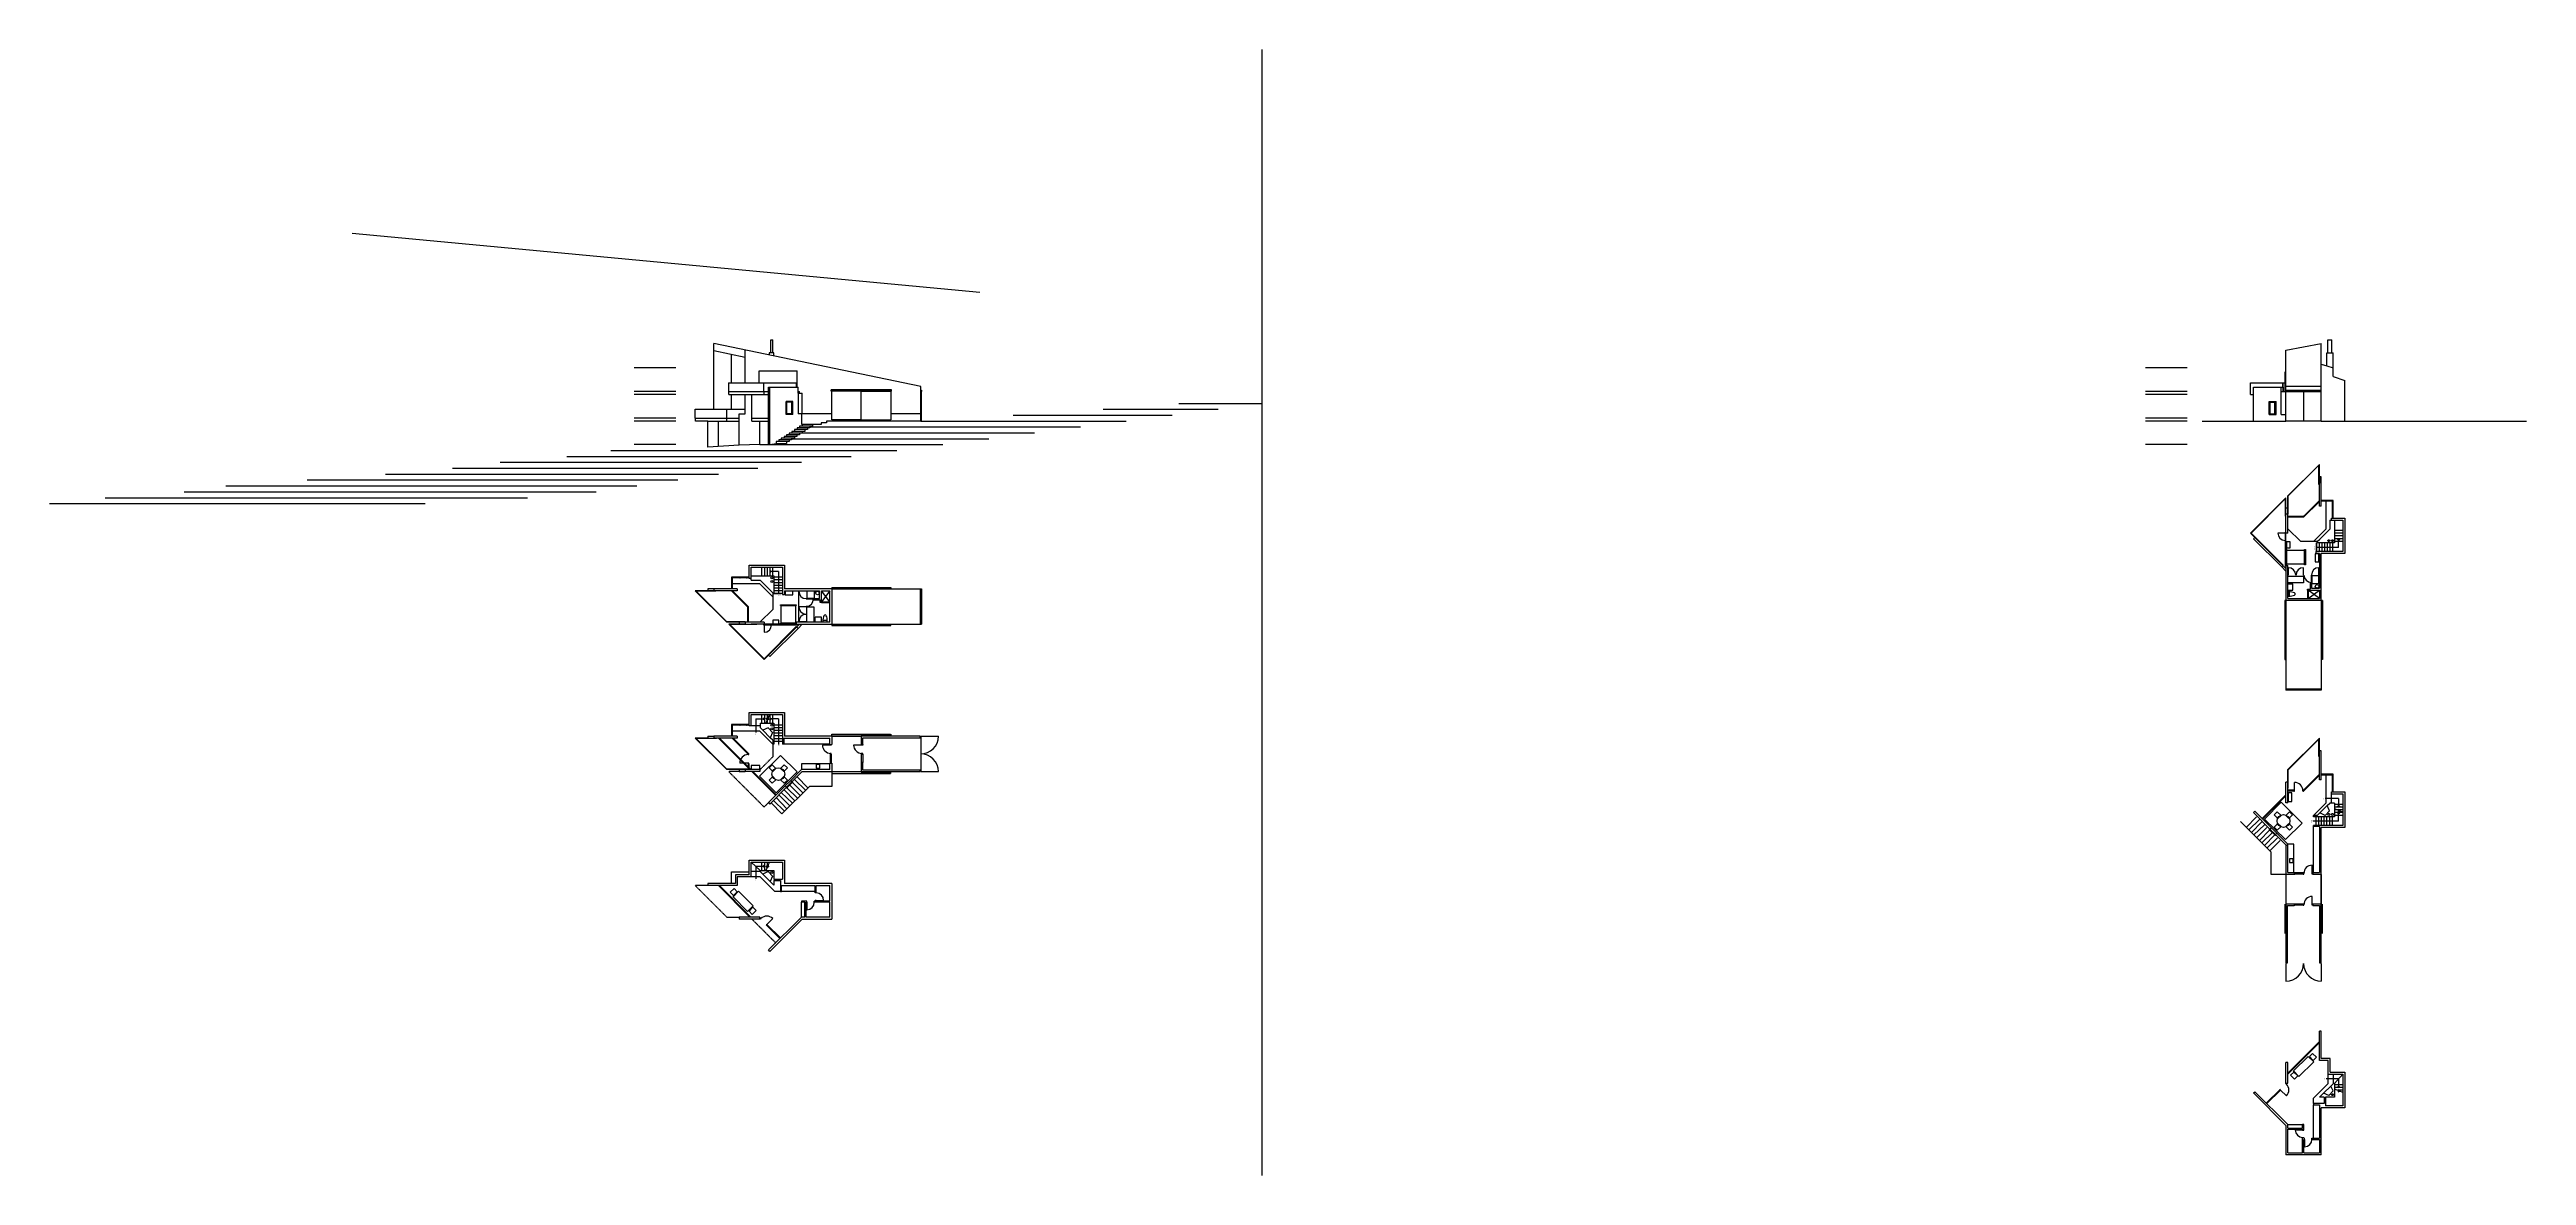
# Model space of a CAD drawing. Header units: inches. Extents: x -13164 to 6484, y 141 to 5293.
# Drawn here: x -3589 to 6484, y 710 to 5293 of the extents above; entities that cross this region are included whole.
import ezdxf

# ---------------------------------------------------------------- set-up
doc = ezdxf.new("R2010")
doc.units = ezdxf.units.IN
doc.header["$LTSCALE"] = 0.2
doc.header["$MEASUREMENT"] = 0
doc.linetypes.add('ACAD_ISO02W100', pattern=[15, 12, -3])
doc.layers.get('0').update_dxf_attribs({"color": 253})
for name, color, linetype in [('A-doors', 254, 'Continuous'), ('A-Elev-South', 7, 'Continuous'), ('A-fixtures', 140, 'Continuous'), ('A-furniture', 33, 'Continuous'), ('A-glazing', 252, 'Continuous'), ('A-millwork', 252, 'Continuous'), ('A-roof', 253, 'Continuous'), ('A-soffit', 251, 'ACAD_ISO02W100'), ('A-stairs', 252, 'Continuous'), ('A-text', 254, 'Continuous'), ('A-walls', 7, 'Continuous')]:
    doc.layers.add(name, color=color, linetype=linetype)

msp = doc.modelspace()

# ---------------------------------------------------------------- linework, layer by layer
for p, q in [((-408, 2498), (-288, 2498)), ((-288, 2498), (-408, 2498)), ((-408, 2354), (-288, 2354)), ((5506, 1935), (5506, 1815)), ((5650, 1815), (5650, 1935)), ((5650, 1935), (5650, 1815))]:
    msp.add_line(p, q)
at = {"layer": 'A-doors'}
for p, q in [((5503, 3325), (5473, 3325)), ((5610, 3123), (5605, 3123)), ((-481, 3058), (-481, 3053)), ((-683, 2951), (-683, 2921)), ((-748, 2425), (-748, 2423)), ((-748, 2423), (-745, 2423)), ((-745, 2423), (-745, 2426)), ((-412, 2462), (-446, 2462)), ((-414, 2465), (-410, 2465)), ((-414, 2462), (-414, 2465)), ((-410, 2462), (-414, 2462)), ((-410, 2428), (-414, 2428)), ((-414, 2428), (-414, 2425)), ((-414, 2425), (-410, 2425)), ((-410, 2465), (-410, 2462)), ((-410, 2425), (-410, 2428)), ((-285, 2462), (-319, 2462)), ((-288, 2502), (-168, 2502)), ((-288, 2465), (-282, 2465)), ((-288, 2462), (-288, 2465)), ((-282, 2462), (-288, 2462)), ((-282, 2428), (-288, 2428)), ((-288, 2428), (-288, 2425)), ((-288, 2425), (-288, 2391)), ((-288, 2425), (-282, 2425)), ((-282, 2465), (-282, 2462)), ((-282, 2425), (-282, 2428)), ((-282, 2425), (-282, 2391)), ((-46, 2498), (26, 2498)), ((-748, 2389), (-782, 2389)), ((-745, 2389), (-748, 2389)), ((-748, 2389), (-748, 2386)), ((-748, 2386), (-745, 2386)), ((-745, 2386), (-745, 2389)), ((-410, 2391), (-414, 2391)), ((-414, 2391), (-414, 2388)), ((-414, 2388), (-410, 2388)), ((-410, 2388), (-410, 2391)), ((-282, 2391), (-288, 2391)), ((-288, 2391), (-288, 2388)), ((-288, 2388), (-282, 2388)), ((-288, 2350), (-168, 2350)), ((-282, 2388), (-282, 2391)), ((-46, 2354), (26, 2354)), ((5541, 2278), (5538, 2278)), ((5538, 2278), (5538, 2275)), ((5538, 2275), (5541, 2275)), ((5541, 2278), (5541, 2310)), ((5541, 2275), (5541, 2278)), ((5577, 2278), (5575, 2278)), ((5575, 2278), (5575, 2275)), ((5575, 2275), (5578, 2275)), ((5542, 1942), (5539, 1942)), ((5539, 1942), (5539, 1937)), ((5539, 1937), (5542, 1937)), ((5542, 1937), (5542, 1942)), ((5579, 1942), (5576, 1942)), ((5576, 1942), (5576, 1937)), ((5576, 1937), (5579, 1937)), ((5579, 1937), (5579, 1942)), ((5613, 1939), (5613, 1973)), ((5613, 1942), (5616, 1942)), ((5613, 1937), (5613, 1942)), ((5616, 1937), (5613, 1937)), ((5616, 1942), (5616, 1937)), ((-509, 1822), (-509, 1792)), ((-471, 1830), (-441, 1830)), ((5502, 1815), (5502, 1695)), ((5542, 1815), (5539, 1815)), ((5539, 1815), (5539, 1810)), ((5542, 1810), (5542, 1815)), ((5576, 1815), (5542, 1815)), ((5579, 1815), (5576, 1815)), ((5576, 1815), (5576, 1810)), ((5579, 1810), (5579, 1815)), ((5613, 1812), (5613, 1846)), ((5613, 1815), (5616, 1815)), ((5613, 1810), (5613, 1815)), ((5616, 1815), (5616, 1810)), ((5654, 1815), (5654, 1695)), ((-672, 1732), (-648, 1756)), ((5539, 1810), (5542, 1810)), ((5576, 1810), (5542, 1810)), ((5576, 1810), (5579, 1810)), ((5616, 1810), (5613, 1810)), ((5506, 1573), (5506, 1501)), ((5650, 1573), (5650, 1501)), ((5484, 1058), (5508, 1034)), ((5574, 895), (5544, 895)), ((5582, 857), (5582, 827))]:
    msp.add_line(p, q, dxfattribs=at)
for centre, radius, start, end in [((5503, 3325), 30, 180, 270), ((-683, 2951), 30, 270, 0), ((-748, 2389), 34, 90, 180), ((-412, 2462), 34, 180, 270), ((-285, 2462), 34, 180, 270), ((-46, 2498), 72, 270, 0), ((-46, 2354), 72, 0, 90), ((5541, 2276), 34, 0, 90), ((5613, 1939), 34, 90, 180), ((-509, 1822), 30, 270, 0), ((-471, 1830), 30, 0, 90), ((5613, 1812), 34, 90, 180), ((-672, 1732), 34, 45, 135), ((5506, 1573), 72, 270, 0), ((5650, 1573), 72, 180, 270), ((5484, 1058), 34, 315, 45), ((5574, 895), 30, 180, 270), ((5582, 857), 30, 270, 0)]:
    msp.add_arc(centre, radius, start, end, dxfattribs=at)
at = {"layer": 'A-Elev-South', "color": 7}
for p, q in [((1341, 5293, 5148), (1341, 710, 5148)), ((-2359, 4546), (194, 4306)), ((-46, 3922), (-888, 4097)), ((-888, 3829, -5148), (-888, 4097, -5148)), ((-662, 4059), (-662, 4050)), ((-656, 4059), (-662, 4059)), ((-656, 4059), (-656, 4112)), ((-656, 4112), (-648, 4112)), ((-648, 4059), (-648, 4112)), ((-643, 4059, 2063), (-648, 4059)), ((-643, 4046), (-643, 4059, 2063)), ((5506, 3781, -4775), (5506, 4070, 5017)), ((5650, 3922), (5650, 4097)), ((5672, 4059), (5677, 4059)), ((5672, 4006), (5672, 4059)), ((5677, 4059), (5677, 4112)), ((5677, 4112), (5693, 4112)), ((5693, 4059), (5693, 4112)), ((5693, 4059), (5698, 4059)), ((5698, 3962), (5698, 4059)), ((5362, 3889), (5362, 3937)), ((5650, 4013), (5672, 4006)), ((5698, 3962), (5746, 3946)), ((-963, 3793), (-963, 3829)), ((-963, 3829), (-912, 3829)), ((-963, 3829), (-888, 3829)), ((-816, 3829), (-816, 3889)), ((5362, 3889), (5374, 3889)), ((5490, 3901, 5148), (5506, 3901, 5148)), ((5495, 3919, -295), (5495, 3901, 5148)), ((5650, 3922, 5220), (5506, 3922)), ((-962, 3781, 5148), (-962, 3793)), ((-912, 3781), (-962, 3781, 5148)), ((-912, 3675), (-912, 3781)), ((-528, 3732, -5148), (-539, 3732, -5148)), ((-539, 3732, -5148), (-539, 3725, -5148)), ((-518, 3739, -5148), (-528, 3739, -5148)), ((-528, 3739, -5148), (-528, 3732, -5148)), ((-507, 3746, -5148), (-518, 3746, -5148)), ((-518, 3746, -5148), (-518, 3739, -5148)), ((-497, 3753, -5148), (-507, 3753, -5148)), ((-507, 3753, -5148), (-507, 3746, -5148)), ((-486, 3760, -5148), (-497, 3760, -5148)), ((-497, 3760, -5148), (-497, 3753, -5148)), ((-486, 3767, -5148), (-486, 3760, -5148)), ((-451, 3767, -5148), (-486, 3767, -5148)), ((-444, 3774, -5148), (-451, 3774, -5148)), ((-451, 3774, -5148), (-451, 3767, -5148)), ((-429, 3774, -5148), (-444, 3774, -5148)), ((-429, 3781, -5148), (-429, 3774, -5148)), ((-784, 3683), (-912, 3675, -10295)), ((-700, 3685, -5148), (-784, 3683)), ((-700, 3685, -5148), (-660, 3685, 5148)), ((-700, 3685, -5148), (-700, 3685, -5148)), ((-660, 3685, 10295), (-634, 3690, -5148)), ((-634, 3690, -5148), (-592, 3690, -5148)), ((-581, 3697, -5148), (-592, 3697, -5148)), ((-592, 3697, -5148), (-592, 3690, -5148)), ((-571, 3704, -5148), (-581, 3704, -5148)), ((-581, 3704, -5148), (-581, 3697, -5148)), ((-560, 3711, -5148), (-571, 3711, -5148)), ((-571, 3711, -5148), (-571, 3704, -5148)), ((-550, 3718, -5148), (-560, 3718, -5148)), ((-560, 3718, -5148), (-560, 3711, -5148)), ((-539, 3725, -5148), (-550, 3725, -5148)), ((-550, 3725, -5148), (-550, 3718, -5148)), ((-760, 2954), (-736, 2954)), ((-665, 2228), (-660, 2222)), ((-660, 2222), (-592, 2290))]:
    msp.add_line(p, q, dxfattribs=at)
at = {"layer": 'A-Elev-South', "color": 253}
for p, q in [((-760, 4040), (-888, 4067)), ((-760, 3937), (-760, 4070)), ((-648, 4059, 1225), (-656, 4059)), ((5677, 4059), (5693, 4059)), ((-828, 3937, -15443), (-684, 3937, -15443)), ((-828, 3937, -15443), (-828, 3901, -15443)), ((-684, 3901), (-684, 3937)), ((-684, 3937), (-551, 3937)), ((-551, 3919), (-551, 3937)), ((5494, 3919, -229), (5494, 3937, 5148)), ((5495, 3901), (5495, 3937)), ((5503, 3901), (5503, 3981)), ((5503, 3981, 5148), (5506, 3981, 5148)), ((5672, 4006), (5698, 3997)), ((-888, 3829), (-760, 3829)), ((-828, 3901, -15443), (-827, 3901, -15443)), ((-827, 3889, -15443), (-827, 3901, -15443)), ((-827, 3901, -15443), (-665, 3901, -15443)), ((-827, 3889, -15443), (-665, 3889, -15443)), ((-760, 3810, 5148), (-760, 3889, 5148)), ((-683, 3889), (-683, 3901)), ((-665, 3685, -15443), (-665, 3919, -15443)), ((-665, 3919, -15443), (-545, 3919, -15443)), ((-660, 3685), (-660, 3919)), ((-592, 3807, 5148), (-592, 3861, 5148)), ((-568, 3858), (-590, 3858)), ((-590, 3810, 5148), (-590, 3858, 5148)), ((-568, 3810, 5148), (-568, 3858, 5148)), ((-545, 3895, -15443), (-545, 3919, -15443)), ((-545, 3901, -15443), (-539, 3901, -15443)), ((-545, 3895, -15443), (-528, 3895, -15443)), ((-545, 3895, -15443), (-545, 3810, -5148)), ((-539, 3895, -15443), (-539, 3901, -15443)), ((-410, 3906), (-410, 3908)), ((-410, 3903), (-410, 3906)), ((-410, 3906), (-165, 3906)), ((-408, 3903), (-410, 3903)), ((-288, 3903), (-168, 3903)), ((-168, 3903), (-168, 3786, -5148)), ((-168, 3903), (-165, 3903)), ((-165, 3903), (-165, 3908)), ((5374, 3919, 5024), (5494, 3919, -229)), ((5374, 3889, -5148), (5374, 3919)), ((5440, 3858, -5148), (5461, 3858, -5148)), ((5440, 3810), (5440, 3858)), ((5461, 3810), (5461, 3858)), ((5463, 3807), (5463, 3861)), ((5486, 3807), (5486, 3919)), ((5486, 3901, -10295), (5506, 3901, -10295)), ((5506, 3906, 5148), (5650, 3906, 5148)), ((5506, 3901, 5148), (5650, 3901, 5148)), ((5578, 3901, 5148), (5578, 3781)), ((-963, 3793), (-784, 3793)), ((-912, 3781), (-784, 3781)), ((-784, 3683), (-784, 3810)), ((-784, 3810, -5148), (-760, 3810, -5148)), ((-733, 3793), (-665, 3793)), ((-733, 3781), (-665, 3781)), ((-568, 3810), (-590, 3810)), ((-539, 3732, -5148), (-581, 3732, -5148)), ((-528, 3739, -5148), (-570, 3739, -5148)), ((-518, 3746, -5148), (-560, 3746, -5148)), ((-507, 3753, -5148), (-549, 3753, -5148)), ((-408, 3810, -5148), (-545, 3810, -5148)), ((-497, 3760, -5148), (-539, 3760, -5148)), ((-486, 3767, -5148), (-528, 3767, -5148)), ((-288, 3786), (-168, 3786, -5148)), ((-46, 3810, -5148), (-168, 3810, -5148)), ((5440, 3810, -5148), (5461, 3810, -5148)), ((5486, 3807), (5506, 3807)), ((-592, 3697, -5148), (-634, 3697, -5148)), ((-581, 3704, -5148), (-623, 3704, -5148)), ((-571, 3711, -5148), (-613, 3711, -5148)), ((-560, 3718, -5148), (-602, 3718, -5148)), ((-550, 3725, -5148), (-592, 3725, -5148)), ((5506, 3402), (5506, 3426)), ((5514, 3402), (5514, 3426)), ((-912, 2498), (-888, 2498)), ((-912, 2490), (-888, 2490)), ((-784, 2362), (-760, 2362)), ((-784, 2354), (-760, 2354)), ((-560, 2322), (-515, 2278)), ((-549, 2333), (-505, 2288)), ((-408, 2354), (-408, 2294)), ((-655, 2227), (-611, 2182)), ((-645, 2237), (-600, 2193)), ((-634, 2248), (-590, 2203)), ((-623, 2259), (-579, 2214)), ((-613, 2269), (-568, 2225)), ((-499, 2294), (-611, 2182)), ((-602, 2280), (-558, 2235)), ((-590, 2288), (-547, 2246)), ((-579, 2299), (-536, 2257)), ((-568, 2310), (-526, 2267)), ((-408, 2294), (-499, 2294)), ((5446, 2026), (5321, 2151)), ((5387, 2170), (5345, 2127)), ((5398, 2159), (5355, 2117)), ((5408, 2149), (5366, 2106)), ((5419, 2138), (5376, 2096)), ((5429, 2127), (5387, 2085)), ((5440, 2117), (5398, 2074)), ((5451, 2106), (5408, 2064)), ((5461, 2096), (5419, 2053)), ((5472, 2085), (5429, 2043)), ((5483, 2074), (5440, 2032)), ((5446, 1935), (5446, 2026)), ((5506, 1935), (5446, 1935))]:
    msp.add_line(p, q, dxfattribs=at)
at = {"layer": 'A-Elev-South', "color": 251}
for p, q in [((-816, 3937), (-816, 4052)), ((5495, 3937), (5503, 3937)), ((-835, 3793), (-835, 3829)), ((-816, 3829), (-816, 3889)), ((-733, 3781), (-733, 3889)), ((-594, 3807, 5148), (-594, 3861, 5148)), ((-570, 3810), (-570, 3858)), ((-528, 3810, -15443), (-528, 3895, -15443)), ((-165, 3908), (-410, 3908)), ((5442, 3810, -5148), (5442, 3858, -5148)), ((5466, 3807), (5466, 3861)), ((5494, 3919, -295), (5494, 3901, 5148)), ((-869, 3678), (-869, 3781)), ((-834, 3781, 5148), (-834, 3793, 5148)), ((-700, 3685, -5747), (-700, 3781, -4328)), ((-581, 3732, -5148), (-581, 3725, -5148)), ((-570, 3739, -5148), (-570, 3732, -5148)), ((-560, 3746, -5148), (-560, 3739, -5148)), ((-549, 3753, -5148), (-549, 3746, -5148)), ((-539, 3760, -5148), (-539, 3753, -5148)), ((-529, 3767, -15443), (-529, 3810, -15443)), ((-528, 3767, -5148), (-528, 3760, -5148)), ((-634, 3697, -5148), (-634, 3690, -5148)), ((-623, 3704, -5148), (-623, 3697, -5148)), ((-613, 3711, -5148), (-613, 3704, -5148)), ((-602, 3718, -5148), (-602, 3711, -5148)), ((-592, 3725, -5148), (-592, 3718, -5148)), ((5642, 3530), (5642, 3554)), ((-888, 3090), (-912, 3090))]:
    msp.add_line(p, q, dxfattribs=at)
at = {"layer": 'A-Elev-South', "color": 2, "ltscale": 0.1}
for p, q in [((-1042, 3997, -15443), (-1212, 3997, -15443)), ((-1042, 3997, -15443), (-1212, 3997, -15443)), ((5105, 3997, -10295), (4935, 3997, -10295)), ((5105, 3997, -10295), (4935, 3997, -10295)), ((5105, 3997, -10295), (4935, 3997, -10295)), ((-1042, 3901, -15443), (-1212, 3901, -15443)), ((-1042, 3889, -15443), (-1212, 3889, -15443)), ((5105, 3901, -10295), (4935, 3901, -10295)), ((5105, 3889, -10295), (4935, 3889, -10295)), ((-1042, 3793, -15443), (-1212, 3793, -15443)), ((-1042, 3781, -15443), (-1212, 3781, -15443)), ((5105, 3793, -10295), (4935, 3793, -10295)), ((5105, 3781, -10295), (4935, 3781, -10295)), ((-1042, 3685, -15443), (-1212, 3685, -15443)), ((5105, 3685, -10295), (4935, 3685, -10295))]:
    msp.add_line(p, q, dxfattribs=at)
at = {"layer": 'A-Elev-South', "color": 252}
for p, q in [((-703, 3937), (-703, 3985)), ((-703, 3985, -15443), (-548, 3985, -15443)), ((-548, 3919), (-548, 3985)), ((-566, 3861), (-594, 3861)), ((-566, 3807, 5148), (-566, 3861, 5148)), ((-46, 3906), (-43, 3906)), ((-46, 3901), (-43, 3901)), ((-44, 3901), (-44, 3781, -5148)), ((-43, 3906), (-43, 3901)), ((5438, 3861, -5148), (5466, 3861, -5148)), ((5438, 3807), (5438, 3861)), ((-566, 3807), (-594, 3807)), ((-46, 3781, -5148), (790, 3781, -5148)), ((5166, 3781), (5506, 3781)), ((5438, 3807, -5148), (5466, 3807, -5148)), ((5650, 3781), (6484, 3781)), ((-1307, 3661, -5148), (-143, 3661, -5148)), ((-2541, 3541, -5148), (-1034, 3541, -5148)), ((5650, 3530), (5650, 3554)), ((-888, 3098), (-912, 3098)), ((-760, 2962), (-784, 2962)), ((-760, 2954), (-784, 2954))]:
    msp.add_line(p, q, dxfattribs=at)
at = {"layer": 'A-Elev-South', "color": 254}
for p, q in [((5362, 3937, 5148), (5495, 3937, 5148)), ((5746, 3781), (5746, 3946)), ((5374, 3781), (5374, 3889))]:
    msp.add_line(p, q, dxfattribs=at)
at = {"layer": 'A-Elev-South'}
for p, q in [((-408, 3786), (-408, 3903)), ((-288, 3903), (-408, 3903)), ((-288, 3786), (-288, 3903)), ((-46, 3786), (-46, 3922)), ((-46, 3781), (-46, 3894)), ((5650, 3781), (5650, 3922)), ((-46, 3781, -5148), (-429, 3781, -5148)), ((-288, 3786, -5148), (-408, 3786, -5148)), ((5650, 3781), (5506, 3781))]:
    msp.add_line(p, q, dxfattribs=at)
at = {"layer": 'A-Elev-South', "color": 126}
for p, q in [((696, 3829, -5148), (1164, 3829, -5148)), ((1003, 3853, -5148), (1341, 3853, -5148)), ((-528, 3733, -5148), (417, 3733, -5148)), ((-497, 3757, -5148), (604, 3757, -5148)), ((330, 3805, -5148), (977, 3805, -5148)), ((-1486, 3637, -5148), (-329, 3637, -5148)), ((-660, 3685, 5148), (44, 3685, -5148)), ((-571, 3709, -5148), (231, 3709, -5148)), ((-2223, 3565, -5148), (-868, 3565, -5148)), ((-1950, 3589, -5148), (-708, 3589, -5148)), ((-1757, 3613, -5148), (-531, 3613, -5148)), ((-3589, 3445, -5148), (-2061, 3445, -5148)), ((-3363, 3469, -5148), (-1645, 3469, -5148)), ((-3042, 3493, -5148), (-1366, 3493, -5148)), ((-2872, 3517, -5148), (-1200, 3517, -5148))]:
    msp.add_line(p, q, dxfattribs=at)
at = {"layer": 'A-fixtures'}
for p, q in [((-416, 3045), (-450, 3090)), ((-416, 3090), (-450, 3045)), ((-450, 3045), (-416, 3045)), ((-450, 3042), (-416, 3042)), ((-426, 3045), (-426, 3042)), ((5516, 3086), (5516, 3068)), ((5516, 3086), (5516, 3068)), ((5521, 3068), (5521, 3086)), ((5594, 3092), (5594, 3058)), ((5597, 3068), (5594, 3068)), ((5642, 3058), (5597, 3092)), ((5597, 3058), (5642, 3092)), ((5597, 3092), (5597, 3058)), ((-426, 2969), (-444, 2969)), ((-444, 2964), (-426, 2964)), ((-444, 2964), (-426, 2964))]:
    msp.add_line(p, q, dxfattribs=at)
for points in [[(5640, 3151), (5612, 3151), (5612, 3120), (5640, 3120), (5640, 3151)], [(-509, 3088), (-509, 3060), (-478, 3060), (-478, 3088), (-509, 3088)]]:
    msp.add_lwpolyline(points, dxfattribs=at)
for centre in [(-466, 3081), (5633, 3108)]:
    msp.add_circle(centre, 7.5, dxfattribs=at)
for centre, major_axis in [((5516, 3077), (-28, 0)), ((-435, 2964), (0, -28))]:
    msp.add_ellipse(centre, major_axis=major_axis, ratio=0.321429, start_param=1.570796, end_param=4.712389, dxfattribs=at)
at = {"layer": 'A-furniture'}
for points in [[(5507, 3258), (5507, 3195), (5510, 3195), (5510, 3258), (5507, 3258), (5510, 3258), (5510, 3255), (5582, 3255), (5582, 3258), (5582, 3258), (5585, 3258), (5585, 3195), (5582, 3195), (5582, 3198), (5582, 3255), (5582, 3198), (5510, 3198)], [(5508, 3289), (5508, 3265), (5523, 3265), (5523, 3289), (5508, 3289)], [(5640, 3240), (5625, 3240), (5625, 3208), (5640, 3208), (5640, 3240)], [(-616, 2955), (-553, 2955), (-553, 2958), (-616, 2958), (-616, 2955), (-616, 2958), (-613, 2958), (-613, 3030), (-616, 3030), (-616, 3030), (-616, 3033), (-553, 3033), (-553, 3030), (-556, 3030), (-613, 3030), (-556, 3030), (-556, 2958)], [(-598, 3088), (-598, 3073), (-566, 3073), (-566, 3088), (-598, 3088)], [(-647, 2956), (-623, 2956), (-623, 2971), (-647, 2971), (-647, 2956)], [(-736, 2379), (-736, 2364), (-700, 2364), (-700, 2379), (-736, 2379)], [(-635, 2367), (-650, 2382), (-663, 2369), (-648, 2354), (-635, 2367)], [(-635, 2321), (-650, 2307), (-663, 2319), (-648, 2334), (-635, 2321)], [(-603, 2354), (-588, 2369), (-601, 2382), (-616, 2367), (-603, 2354)], [(-603, 2334), (-588, 2319), (-601, 2307), (-616, 2321), (-603, 2334)], [(5530, 2268), (5515, 2268), (5515, 2232), (5530, 2232), (5530, 2268)], [(5473, 2163), (5458, 2178), (5471, 2190), (5486, 2176), (5473, 2163)], [(5486, 2130), (5471, 2115), (5458, 2128), (5473, 2143), (5486, 2130)], [(5518, 2163), (5533, 2178), (5521, 2190), (5506, 2176), (5518, 2163)], [(5506, 2130), (5521, 2115), (5533, 2128), (5518, 2143), (5506, 2130)], [(-732, 1773), (-716, 1789), (-729, 1802), (-744, 1786), (-732, 1773), (-744, 1786), (-746, 1788), (-750, 1785), (-727, 1807), (-787, 1867), (-809, 1844), (-750, 1785), (-809, 1844), (-806, 1848), (-808, 1850), (-792, 1865), (-805, 1878), (-821, 1863), (-808, 1850)], [(5525, 1118), (5541, 1102), (5554, 1115), (5538, 1130), (5525, 1118), (5538, 1130), (5540, 1132), (5537, 1136), (5559, 1113), (5619, 1173), (5596, 1195), (5537, 1136), (5596, 1195), (5600, 1192), (5602, 1194), (5617, 1178), (5630, 1191), (5614, 1207), (5602, 1194)]]:
    msp.add_lwpolyline(points, dxfattribs=at)
for points in [[(-702, 2336), (-634, 2268), (-549, 2353), (-617, 2420)], [(5487, 2229), (5419, 2161), (5504, 2077), (5572, 2144)]]:
    msp.add_lwpolyline(points, close=True, dxfattribs=at)
for centre in [(-625, 2344), (5496, 2153)]:
    msp.add_circle(centre, 26, dxfattribs=at)
at = {"layer": 'A-glazing', "color": 7}
msp.add_line((5506, 4070, 5017), (5650, 4097), dxfattribs=at)
at = {"layer": 'A-glazing'}
for p, q in [((5577, 3393), (5642, 3458)), ((5578, 3390), (5642, 3453)), ((5640, 3452), (5638, 3454)), ((5695, 3458), (5650, 3458)), ((5695, 3455), (5650, 3455)), ((5653, 3458), (5653, 3455)), ((5679, 3458), (5679, 3455)), ((5681, 3458), (5681, 3455)), ((5698, 3458), (5695, 3458)), ((5695, 3458), (5695, 3455)), ((5695, 3455), (5698, 3455)), ((5695, 3386), (5695, 3455)), ((5698, 3386), (5698, 3458)), ((5503, 3328), (5503, 3190)), ((5506, 3328), (5503, 3328)), ((5504, 3325), (5503, 3325)), ((5506, 3325), (5503, 3325)), ((5575, 3393), (5514, 3393)), ((5575, 3390), (5514, 3390)), ((5517, 3390), (5517, 3393)), ((5577, 3393), (5575, 3393)), ((5575, 3390), (5575, 3393)), ((5578, 3390), (5575, 3390)), ((5580, 3392), (5578, 3394)), ((5695, 3424), (5695, 3422)), ((5695, 3421), (5695, 3423)), ((5698, 3423), (5695, 3423)), ((5695, 3421), (5698, 3421)), ((5695, 3396), (5695, 3394)), ((5698, 3389), (5695, 3389)), ((5698, 3394), (5698, 3396)), ((5506, 3295), (5503, 3295)), ((5506, 3293), (5503, 3293)), ((5506, 3261), (5503, 3261)), ((5506, 3259), (5503, 3259)), ((5506, 3227), (5503, 3227)), ((5506, 3225), (5503, 3225)), ((5631, 3285), (5631, 3255)), ((-744, 3146), (-816, 3146)), ((-816, 3146), (-816, 3143)), ((-816, 3143), (-816, 3098)), ((-816, 3143), (-813, 3143)), ((-816, 3129), (-813, 3129)), ((-816, 3127), (-813, 3127)), ((-813, 3143), (-813, 3146)), ((-744, 3143), (-813, 3143)), ((-813, 3143), (-813, 3098)), ((-782, 3143), (-780, 3143)), ((-781, 3146), (-781, 3143)), ((-779, 3143), (-781, 3143)), ((-779, 3143), (-779, 3146)), ((-752, 3146), (-754, 3146)), ((-754, 3143), (-752, 3143)), ((-747, 3146), (-747, 3143)), ((5506, 3193), (5503, 3193)), ((5506, 3190), (5503, 3190)), ((-816, 3101), (-813, 3101)), ((-751, 3025), (-816, 3090)), ((-748, 3026), (-812, 3090)), ((-810, 3089), (-812, 3087)), ((-750, 3028), (-752, 3026)), ((-751, 3025), (-751, 3023)), ((-751, 3023), (-751, 2962)), ((-748, 3023), (-751, 3023)), ((-748, 3026), (-748, 3023)), ((-748, 3023), (-748, 2962)), ((-643, 3079), (-613, 3079)), ((-748, 2965), (-751, 2965)), ((-686, 2954), (-686, 2951)), ((-686, 2951), (-548, 2951)), ((-683, 2954), (-683, 2951)), ((-683, 2952), (-683, 2951)), ((-653, 2954), (-653, 2951)), ((-651, 2954), (-651, 2951)), ((-619, 2954), (-619, 2951)), ((-617, 2954), (-617, 2951)), ((-585, 2954), (-585, 2951)), ((-583, 2954), (-583, 2951)), ((-551, 2954), (-551, 2951)), ((-548, 2954), (-548, 2951)), ((-744, 2546), (-816, 2546)), ((-816, 2546), (-816, 2543)), ((-816, 2543), (-816, 2498)), ((-816, 2543), (-813, 2543)), ((-816, 2529), (-813, 2529)), ((-816, 2527), (-813, 2527)), ((-813, 2543), (-813, 2546)), ((-744, 2543), (-813, 2543)), ((-813, 2543), (-813, 2498)), ((-782, 2543), (-780, 2543)), ((-781, 2546), (-781, 2543)), ((-779, 2543), (-781, 2543)), ((-779, 2543), (-779, 2546)), ((-752, 2546), (-754, 2546)), ((-754, 2543), (-752, 2543)), ((-747, 2546), (-747, 2543)), ((-741, 2362), (-869, 2490)), ((-737, 2362), (-865, 2490)), ((-816, 2501), (-813, 2501)), ((-748, 2425), (-813, 2490)), ((-809, 2490), (-811, 2488)), ((-745, 2426), (-809, 2490)), ((-747, 2428), (-749, 2426)), ((-414, 2425), (-414, 2391)), ((-410, 2425), (-410, 2391)), ((-748, 2386), (-748, 2364)), ((-745, 2386), (-745, 2362)), ((-636, 2257), (-733, 2354)), ((-634, 2259), (-729, 2354)), ((-597, 2296), (-576, 2317)), ((5577, 2278), (5642, 2343)), ((5578, 2275), (5642, 2339)), ((5640, 2338), (5638, 2340)), ((5695, 2343), (5650, 2343)), ((5695, 2340), (5650, 2340)), ((5653, 2343), (5653, 2340)), ((5679, 2343), (5679, 2340)), ((5681, 2343), (5681, 2340)), ((5698, 2343), (5695, 2343)), ((5695, 2343), (5695, 2340)), ((5695, 2271), (5695, 2340)), ((5695, 2340), (5698, 2340)), ((5698, 2271), (5698, 2343)), ((-662, 2283), (-660, 2285)), ((-660, 2281), (-658, 2283)), ((-638, 2259), (-635, 2261)), ((-592, 2290), (-570, 2312)), ((-590, 2288), (-592, 2290)), ((-587, 2286), (-589, 2288)), ((-568, 2310), (-570, 2312)), ((5409, 2163), (5506, 2260)), ((5411, 2161), (5506, 2256)), ((5538, 2278), (5514, 2278)), ((5538, 2275), (5514, 2275)), ((5580, 2277), (5578, 2280)), ((5695, 2309), (5695, 2307)), ((5698, 2308), (5695, 2308)), ((5695, 2306), (5695, 2308)), ((5695, 2306), (5698, 2306)), ((5695, 2281), (5695, 2279)), ((5698, 2274), (5695, 2274)), ((5698, 2279), (5698, 2281)), ((5410, 2165), (5413, 2163)), ((5433, 2187), (5435, 2185)), ((5435, 2189), (5437, 2187)), ((5438, 2119), (5440, 2121)), ((5438, 2119), (5463, 2094)), ((5440, 2117), (5442, 2119)), ((5442, 2119), (5463, 2098)), ((5448, 2125), (5469, 2103)), ((5461, 2096), (5463, 2098)), ((5463, 2094), (5466, 2096)), ((5576, 1942), (5542, 1942)), ((5576, 1937), (5542, 1937)), ((-741, 1762), (-869, 1890)), ((-737, 1762), (-865, 1890)), ((-863, 1889), (-865, 1887)), ((-742, 1764), (-740, 1766)), ((-696, 1756), (-700, 1760)), ((-698, 1758), (-700, 1756)), ((-700, 1756), (-698, 1754)), ((-698, 1754), (-700, 1754)), ((-696, 1756), (-698, 1754)), ((-672, 1732), (-674, 1730)), ((-674, 1730), (-673, 1729)), ((-671, 1731), (-673, 1729)), ((-673, 1729), (-619, 1675)), ((-672, 1732), (-617, 1677)), ((-645, 1705), (-647, 1703)), ((-644, 1704), (-646, 1702)), ((-618, 1678), (-620, 1676)), ((-620, 1676), (-619, 1675)), ((-617, 1677), (-619, 1675)), ((5514, 1127), (5642, 1255)), ((5514, 1123), (5642, 1251)), ((5640, 1249), (5638, 1251)), ((5515, 1128), (5517, 1126)), ((5481, 1059), (5426, 1005)), ((5484, 1058), (5429, 1003)), ((5456, 1030), (5453, 1032)), ((5457, 1031), (5455, 1033)), ((5482, 1060), (5480, 1059)), ((5483, 1057), (5480, 1059)), ((5484, 1058), (5482, 1060)), ((5506, 1084), (5506, 1086)), ((5507, 1086), (5506, 1084)), ((5508, 1082), (5506, 1084)), ((5509, 1084), (5507, 1086)), ((5508, 1082), (5512, 1086)), ((5428, 1006), (5426, 1005)), ((5429, 1003), (5426, 1005)), ((5430, 1004), (5428, 1006))]:
    msp.add_line(p, q, dxfattribs=at)
at = {"layer": 'A-glazing', "color": 253}
for p, q in [((-592, 2286), (-594, 2288)), ((-592, 2286), (-566, 2312)), ((-566, 2312), (-568, 2314))]:
    msp.add_line(p, q, dxfattribs=at)
at = {"layer": 'A-millwork'}
for p, q in [((5514, 3476), (5642, 3604)), ((5642, 3554), (5642, 3604)), ((5364, 3325), (5504, 3465)), ((5504, 3394), (5504, 3465)), ((5514, 3426), (5514, 3476)), ((5642, 3522), (5640, 3522)), ((5495, 3194), (5364, 3325)), ((5506, 3394), (5504, 3394)), ((5506, 3193), (5506, 3325)), ((5515, 3402), (5514, 3402)), ((5514, 3393), (5515, 3393)), ((5495, 3194), (5494, 3193)), ((5514, 3150), (5577, 3150)), ((5516, 3154), (5516, 3184)), ((5577, 3154), (5577, 3184)), ((5577, 3149), (5577, 3150)), ((5577, 3149), (5577, 3122)), ((5609, 3154), (5609, 3124)), ((5640, 3154), (5640, 3184)), ((-835, 2962), (-963, 3090)), ((-912, 3090), (-963, 3090)), ((-880, 3090), (-880, 3089)), ((-512, 3088), (-542, 3088)), ((-512, 3025), (-542, 3025)), ((-512, 3057), (-482, 3057)), ((-509, 2962), (-509, 3025)), ((-507, 3025), (-509, 3025)), ((-507, 3025), (-481, 3025)), ((-481, 3025), (-481, 2962)), ((5577, 3122), (5514, 3122)), ((5514, 3118), (5534, 3118)), ((5514, 3092), (5534, 3092)), ((5534, 3092), (5534, 3118)), ((-784, 2962), (-835, 2962)), ((-712, 2953), (-823, 2953)), ((-683, 2813), (-823, 2953)), ((-760, 2964), (-760, 2962)), ((-751, 2962), (-751, 2964)), ((-712, 2954), (-712, 2953)), ((-551, 2954), (-683, 2954)), ((-552, 2944), (-683, 2813)), ((-552, 2944), (-551, 2943)), ((-512, 2964), (-542, 2964)), ((-450, 2982), (-476, 2982)), ((-476, 2962), (-476, 2982)), ((-450, 2962), (-450, 2982)), ((-912, 2490), (-963, 2490)), ((-835, 2362), (-963, 2490)), ((-876, 2489), (-959, 2489)), ((-834, 2364), (-959, 2489)), ((-876, 2490), (-876, 2489)), ((-416, 2466), (-603, 2466)), ((5514, 2362), (5642, 2490)), ((5515, 2361), (5640, 2486)), ((5640, 2415), (5640, 2486)), ((5642, 2439), (5642, 2490)), ((-760, 2362), (-835, 2362)), ((-748, 2364), (-834, 2364)), ((-748, 2364), (-748, 2362)), ((-416, 2386), (-531, 2386)), ((-531, 2386), (-531, 2362)), ((-471, 2383), (-471, 2368)), ((-456, 2383), (-471, 2383)), ((-471, 2368), (-456, 2368)), ((-456, 2368), (-456, 2383)), ((5514, 2311), (5514, 2362)), ((5515, 2287), (5515, 2361)), ((5642, 2415), (5640, 2415)), ((5515, 2287), (5514, 2287)), ((5514, 2278), (5515, 2278)), ((5618, 1943), (5618, 2130)), ((5538, 2059), (5514, 2059)), ((5538, 1943), (5538, 2059)), ((5520, 1999), (5520, 1984)), ((5535, 1999), (5520, 1999)), ((5520, 1984), (5535, 1984)), ((5535, 1984), (5535, 1999)), ((-476, 1866), (-612, 1866)), ((-531, 1762), (-531, 1822)), ((5514, 917), (5574, 917)), ((5618, 862), (5618, 998))]:
    msp.add_line(p, q, dxfattribs=at)
at = {"layer": 'A-millwork', "color": 251}
for p, q in [((5515, 3476), (5640, 3601)), ((5640, 3522), (5640, 3601)), ((5515, 3402), (5515, 3476)), ((-834, 2964), (-959, 3089)), ((-880, 3089), (-959, 3089)), ((-760, 2964), (-834, 2964))]:
    msp.add_line(p, q, dxfattribs=at)
at = {"layer": 'A-millwork', "color": 254}
for p, q in [((5362, 3325), (5506, 3468)), ((5380, 3307), (5362, 3325)), ((-683, 2810), (-827, 2954)), ((-665, 2828), (-683, 2810))]:
    msp.add_line(p, q, dxfattribs=at)
at = {"layer": 'A-millwork', "color": 253}
for p, q in [((5506, 3426), (5506, 3468)), ((-784, 2954), (-827, 2954))]:
    msp.add_line(p, q, dxfattribs=at)
at = {"layer": 'A-millwork'}
for centre, start, end in [((5516, 3154), 0, 90), ((5577, 3154), 90, 180), ((5609, 3154), 180, 270), ((5640, 3154), 90, 180), ((-512, 3088), 180, 270), ((-512, 3025), 180, 270), ((-512, 3057), 270, 0), ((-512, 2964), 90, 180)]:
    msp.add_arc(centre, 30, start, end, dxfattribs=at)
at = {"layer": 'A-roof'}
for p, q in [((-408, 3103), (-168, 3103)), ((-408, 3103), (-408, 3098)), ((-408, 3098), (-48, 3098)), ((-168, 3103), (-168, 3098)), ((-48, 3098), (-48, 2954)), ((-48, 3098), (-43, 3098)), ((-43, 3098), (-43, 2954)), ((5501, 3050), (5501, 2810)), ((5506, 3050), (5501, 3050)), ((5506, 3050), (5506, 2690)), ((5650, 3050), (5650, 2690)), ((5655, 3050), (5650, 3050)), ((5655, 3050), (5655, 2810)), ((-408, 2954), (-48, 2954)), ((-408, 2954), (-408, 2949)), ((-408, 2949), (-168, 2949)), ((-168, 2949), (-168, 2954)), ((-48, 2954), (-43, 2954)), ((5501, 2810), (5506, 2810)), ((5655, 2810), (5650, 2810)), ((5650, 2690), (5506, 2690)), ((5506, 2690), (5506, 2685)), ((5650, 2685), (5506, 2685)), ((5650, 2690), (5650, 2685))]:
    msp.add_line(p, q, dxfattribs=at)
at = {"layer": 'A-soffit'}
for p, q in [((-542, 2962), (-542, 3090)), ((-784, 2954), (-827, 2954)), ((-648, 2466), (-648, 2414)), ((-408, 2506), (-168, 2506)), ((-408, 2498), (-408, 2506)), ((-168, 2506), (-168, 2498)), ((-46, 2498), (-46, 2354)), ((-784, 2354), (-827, 2354)), ((-827, 2354), (-683, 2210)), ((-700, 2362), (-648, 2414)), ((-408, 2354), (-408, 2346)), ((-408, 2346), (-168, 2346)), ((-168, 2346), (-168, 2354)), ((-683, 2210), (-665, 2228)), ((-963, 1890), (-835, 1762)), ((-912, 1890), (-963, 1890)), ((-835, 1762), (-784, 1762)), ((-733, 1754), (-636, 1657))]:
    msp.add_line(p, q, dxfattribs=at)
msp.add_lwpolyline([(-816, 1898), (-816, 1946), (-744, 1946)], dxfattribs=at)
at = {"layer": 'A-stairs'}
for p, q in [((5670, 3342), (5670, 3455)), ((5618, 3290), (5670, 3342)), ((5738, 3335), (5703, 3335)), ((5631, 3250), (5631, 3285)), ((5642, 3250), (5642, 3285)), ((5653, 3250), (5653, 3285)), ((5664, 3250), (5664, 3285)), ((5675, 3250), (5675, 3285)), ((5686, 3250), (5686, 3285)), ((5697, 3250), (5697, 3285)), ((5738, 3324), (5703, 3324)), ((5738, 3313), (5703, 3313)), ((5738, 3302), (5703, 3302)), ((5738, 3291), (5703, 3291)), ((-693, 3186), (-693, 3151)), ((-682, 3186), (-682, 3151)), ((-671, 3186), (-671, 3151)), ((-660, 3186), (-660, 3151)), ((-649, 3186), (-649, 3151)), ((-608, 3145), (-643, 3145)), ((-608, 3134), (-643, 3134)), ((-608, 3123), (-643, 3123)), ((-700, 3118), (-813, 3118)), ((-648, 3066), (-700, 3118)), ((-608, 3112), (-643, 3112)), ((-608, 3101), (-643, 3101)), ((-608, 3090), (-643, 3090)), ((-608, 3079), (-643, 3079)), ((-699, 2540), (-736, 2540)), ((-693, 2586), (-693, 2551)), ((-682, 2586), (-682, 2551)), ((-671, 2564), (-676, 2551)), ((-671, 2564), (-674, 2571)), ((-674, 2571), (-664, 2566)), ((-671, 2586), (-671, 2551)), ((-661, 2586), (-667, 2574)), ((-664, 2566), (-667, 2574)), ((-660, 2586), (-660, 2551)), ((-649, 2586), (-649, 2551)), ((-608, 2543), (-643, 2543)), ((-608, 2532), (-643, 2532)), ((-608, 2521), (-643, 2521)), ((-700, 2518), (-813, 2518)), ((-648, 2466), (-700, 2518)), ((-608, 2510), (-643, 2510)), ((-608, 2499), (-643, 2499)), ((-608, 2488), (-643, 2488)), ((-608, 2477), (-643, 2477)), ((5670, 2227), (5670, 2340)), ((5618, 2175), (5670, 2227)), ((5692, 2226), (5692, 2263)), ((5738, 2220), (5703, 2220)), ((5629, 2135), (5629, 2170)), ((5640, 2135), (5640, 2170)), ((5651, 2135), (5651, 2170)), ((5662, 2135), (5662, 2170)), ((5673, 2135), (5673, 2170)), ((5684, 2135), (5684, 2170)), ((5695, 2135), (5695, 2170)), ((5738, 2209), (5703, 2209)), ((5715, 2198), (5703, 2203)), ((5738, 2198), (5703, 2198)), ((5738, 2187), (5703, 2187)), ((5738, 2176), (5703, 2176)), ((5715, 2198), (5722, 2201)), ((5722, 2201), (5718, 2191)), ((5718, 2191), (5725, 2194)), ((5738, 2189), (5725, 2194)), ((-699, 1948), (-736, 1948)), ((-699, 1926), (-736, 1926)), ((-699, 1926), (-639, 1866)), ((-693, 1986), (-693, 1951)), ((-682, 1986), (-682, 1951)), ((-671, 1964), (-676, 1951)), ((-674, 1971), (-664, 1966)), ((-671, 1964), (-674, 1971)), ((-671, 1986), (-671, 1970)), ((-661, 1986), (-667, 1974)), ((-664, 1966), (-667, 1974)), ((-617, 1866), (-639, 1866)), ((5678, 1085), (5678, 1122)), ((5699, 1085), (5699, 1122)), ((5678, 1085), (5618, 1025)), ((5618, 1003), (5618, 1025)), ((5738, 1079), (5703, 1079)), ((5738, 1068), (5703, 1068)), ((5715, 1057), (5703, 1062)), ((5715, 1057), (5722, 1060)), ((5722, 1060), (5718, 1050)), ((5718, 1050), (5725, 1053)), ((5738, 1057), (5721, 1057)), ((5738, 1048), (5725, 1053))]:
    msp.add_line(p, q, dxfattribs=at)
at = {"layer": 'A-text', "color": 7}
for p, q in [((5642, 3554), (5642, 3530)), ((-912, 3090), (-888, 3090))]:
    msp.add_line(p, q, dxfattribs=at)
at = {"layer": 'A-text'}
for p, q in [((5720, 3266), (5628, 3266)), ((5720, 3302), (5716, 3297)), ((5720, 3266), (5720, 3302)), ((5720, 3302), (5725, 3297)), ((-660, 3169), (-656, 3173)), ((-660, 3169), (-656, 3164)), ((-624, 3169), (-660, 3169)), ((-624, 3169), (-624, 3076)), ((-717, 2569), (-717, 2513)), ((-717, 2569), (-682, 2569)), ((-682, 2569), (-686, 2573)), ((-682, 2569), (-686, 2564)), ((-660, 2569), (-656, 2573)), ((-624, 2569), (-660, 2569)), ((-660, 2569), (-656, 2564)), ((-624, 2569), (-624, 2465)), ((5720, 2245), (5665, 2245)), ((5720, 2245), (5720, 2209)), ((5720, 2152), (5617, 2152)), ((5720, 2209), (5716, 2214)), ((5720, 2187), (5716, 2183)), ((5720, 2209), (5725, 2214)), ((5720, 2187), (5725, 2183)), ((5720, 2152), (5720, 2187)), ((-736, 1986), (-699, 1951)), ((-717, 1969), (-717, 1918)), ((-717, 1969), (-682, 1969)), ((-682, 1969), (-686, 1973)), ((-682, 1969), (-686, 1964)), ((5738, 1122), (5703, 1085)), ((5720, 1104), (5670, 1104)), ((5720, 1068), (5716, 1072)), ((5720, 1104), (5720, 1068)), ((5720, 1068), (5725, 1072))]:
    msp.add_line(p, q, dxfattribs=at)
at = {"layer": 'A-walls', "color": 252}
for p, q in [((5650, 3554), (5642, 3554)), ((-912, 3098), (-912, 3090)), ((-784, 2962), (-784, 2954))]:
    msp.add_line(p, q, dxfattribs=at)
at = {"layer": 'A-walls'}
for p, q in [((5650, 3530), (5642, 3530)), ((5642, 3434), (5642, 3530)), ((5650, 3434), (5650, 3530)), ((5650, 3434), (5642, 3434)), ((5506, 3325), (5506, 3402)), ((5514, 3402), (5506, 3402)), ((5514, 3325), (5506, 3325)), ((5514, 3325), (5514, 3402)), ((5566, 3290), (5514, 3342)), ((5674, 3330), (5644, 3300)), ((5674, 3330), (5684, 3341)), ((5684, 3378), (5738, 3378)), ((5684, 3378), (5684, 3341)), ((5692, 3386), (5746, 3386)), ((5692, 3378), (5692, 3386)), ((5703, 3378), (5703, 3285)), ((5738, 3378), (5738, 3250)), ((5746, 3386), (5746, 3242)), ((5633, 3290), (5566, 3290)), ((5738, 3250), (5627, 3250)), ((5627, 3250), (5627, 3242)), ((5642, 3242), (5627, 3242)), ((5703, 3285), (5631, 3285)), ((5633, 3290), (5644, 3300)), ((5642, 3242), (5642, 3100)), ((5746, 3242), (5650, 3242)), ((5650, 3050), (5650, 3242)), ((-744, 3194), (-600, 3194)), ((-744, 3140), (-744, 3194)), ((-736, 3140), (-744, 3140)), ((-736, 3186), (-608, 3186)), ((-736, 3133), (-736, 3186)), ((-736, 3151), (-643, 3151)), ((-736, 3133), (-699, 3133)), ((-688, 3122), (-699, 3133)), ((-643, 3151), (-643, 3079)), ((-608, 3186), (-608, 3075)), ((-600, 3194), (-600, 3098)), ((5506, 3193), (5506, 3050)), ((5506, 3193), (5514, 3193)), ((5514, 3058), (5514, 3193)), ((5605, 3123), (5605, 3097)), ((5610, 3123), (5610, 3100)), ((-792, 3098), (-888, 3098)), ((-888, 3098), (-888, 3090)), ((-792, 3090), (-888, 3090)), ((-792, 3098), (-792, 3090)), ((-688, 3122), (-658, 3092)), ((-648, 3082), (-658, 3092)), ((-648, 3082), (-648, 3014)), ((-608, 3075), (-600, 3075)), ((-408, 3098), (-600, 3098)), ((-600, 3090), (-458, 3090)), ((-600, 3090), (-600, 3075)), ((-481, 3058), (-458, 3058)), ((-481, 3053), (-455, 3053)), ((-458, 3058), (-458, 3090)), ((-455, 3042), (-455, 3053)), ((-450, 3042), (-455, 3042)), ((-450, 3042), (-450, 3090)), ((-450, 3090), (-416, 3090)), ((-416, 2962), (-416, 3090)), ((-408, 3098), (-408, 2954)), ((5650, 3050), (5506, 3050)), ((5514, 3058), (5642, 3058)), ((5594, 3097), (5605, 3097)), ((5594, 3092), (5594, 3097)), ((5594, 3092), (5642, 3092)), ((5610, 3100), (5642, 3100)), ((5642, 3092), (5642, 3058)), ((-683, 2962), (-760, 2962)), ((-760, 2962), (-760, 2954)), ((-683, 2954), (-736, 2954)), ((-648, 3014), (-700, 2962)), ((-683, 2962), (-683, 2954)), ((-416, 2962), (-551, 2962)), ((-551, 2954), (-551, 2962)), ((-551, 2954), (-408, 2954)), ((-744, 2594), (-600, 2594)), ((-744, 2540), (-744, 2594)), ((-736, 2540), (-744, 2540)), ((-736, 2586), (-608, 2586)), ((-736, 2540), (-736, 2586)), ((-699, 2551), (-643, 2551)), ((-699, 2551), (-699, 2533)), ((-688, 2522), (-699, 2533)), ((-667, 2532), (-688, 2522)), ((-688, 2522), (-658, 2492)), ((-649, 2513), (-667, 2532)), ((-643, 2551), (-643, 2466)), ((-608, 2586), (-608, 2466)), ((-600, 2594), (-600, 2498)), ((-792, 2498), (-888, 2498)), ((-888, 2498), (-888, 2490)), ((-792, 2490), (-888, 2490)), ((-792, 2498), (-792, 2490)), ((-649, 2513), (-658, 2492)), ((-648, 2482), (-658, 2492)), ((-648, 2482), (-648, 2466)), ((-643, 2466), (-648, 2466)), ((-603, 2466), (-608, 2466)), ((-603, 2490), (-603, 2466)), ((-603, 2490), (-416, 2490)), ((-408, 2498), (-600, 2498)), ((-416, 2465), (-416, 2490)), ((-416, 2465), (-408, 2465)), ((-408, 2498), (-408, 2465)), ((-288, 2498), (-288, 2465)), ((-48, 2498), (-288, 2498)), ((-288, 2465), (-282, 2465)), ((-282, 2465), (-282, 2491)), ((-282, 2491), (-48, 2491)), ((-48, 2491), (-48, 2498)), ((-48, 2498), (-48, 2491)), ((5642, 2320), (5642, 2439)), ((5650, 2439), (5642, 2439)), ((5650, 2320), (5650, 2439)), ((-700, 2362), (-760, 2362)), ((-760, 2362), (-760, 2354)), ((-700, 2354), (-760, 2354)), ((-700, 2362), (-700, 2354)), ((-576, 2317), (-531, 2362)), ((-570, 2312), (-576, 2317)), ((-539, 2343), (-570, 2312)), ((-528, 2354), (-539, 2343)), ((-416, 2362), (-531, 2362)), ((-528, 2354), (-408, 2354)), ((-416, 2388), (-408, 2388)), ((-416, 2362), (-416, 2388)), ((-408, 2388), (-408, 2354)), ((-288, 2388), (-282, 2388)), ((-288, 2388), (-288, 2354)), ((-288, 2354), (-48, 2354)), ((-282, 2360), (-282, 2388)), ((-48, 2360), (-282, 2360)), ((-48, 2354), (-48, 2360)), ((5650, 2320), (5642, 2320)), ((-665, 2228), (-597, 2296)), ((-592, 2290), (-597, 2296)), ((5514, 2311), (5506, 2311)), ((5506, 2227), (5506, 2311)), ((5514, 2227), (5506, 2227)), ((5514, 2227), (5514, 2311)), ((5674, 2216), (5684, 2226)), ((5703, 2226), (5684, 2226)), ((5692, 2271), (5746, 2271)), ((5692, 2263), (5692, 2271)), ((5692, 2263), (5738, 2263)), ((5703, 2226), (5703, 2170)), ((5738, 2263), (5738, 2135)), ((5746, 2271), (5746, 2127)), ((5374, 2187), (5380, 2193)), ((5442, 2119), (5374, 2187)), ((5380, 2193), (5448, 2125)), ((5442, 2119), (5448, 2125)), ((5618, 2170), (5618, 2175)), ((5633, 2175), (5618, 2175)), ((5703, 2170), (5618, 2170)), ((5738, 2135), (5618, 2135)), ((5618, 2130), (5618, 2135)), ((5642, 2130), (5618, 2130)), ((5633, 2175), (5644, 2186)), ((5642, 2130), (5642, 1943)), ((5674, 2216), (5644, 2186)), ((5665, 2176), (5644, 2186)), ((5650, 1935), (5650, 2127)), ((5746, 2127), (5650, 2127)), ((5665, 2176), (5683, 2195)), ((5683, 2195), (5674, 2216)), ((5463, 2098), (5469, 2103)), ((5508, 2053), (5463, 2098)), ((5469, 2103), (5514, 2059)), ((5506, 2055), (5506, 1935)), ((5508, 2053), (5514, 2059)), ((5514, 1943), (5514, 2059)), ((-744, 1934), (-800, 1934)), ((-800, 1934), (-800, 1898)), ((-736, 1926), (-792, 1926)), ((-792, 1926), (-792, 1890)), ((-744, 1994), (-600, 1994)), ((-744, 1934), (-744, 1994)), ((-736, 1986), (-608, 1986)), ((-736, 1926), (-736, 1986)), ((-699, 1951), (-643, 1951)), ((-699, 1951), (-699, 1948)), ((-688, 1937), (-699, 1948)), ((-667, 1947), (-688, 1937)), ((-688, 1937), (-658, 1907)), ((-649, 1928), (-667, 1947)), ((-649, 1928), (-658, 1907)), ((-643, 1951), (-643, 1916)), ((-643, 1916), (-608, 1916)), ((-608, 1986), (-608, 1916)), ((-600, 1994), (-600, 1898)), ((5539, 1935), (5506, 1935)), ((5514, 1943), (5539, 1943)), ((5539, 1943), (5539, 1935)), ((5616, 1943), (5616, 1935)), ((5616, 1943), (5642, 1943)), ((5650, 1935), (5616, 1935)), ((-800, 1898), (-912, 1898)), ((-912, 1898), (-912, 1890)), ((-792, 1890), (-912, 1890)), ((-643, 1892), (-658, 1907)), ((-643, 1911), (-617, 1911)), ((-643, 1911), (-643, 1892)), ((-617, 1911), (-617, 1866)), ((-617, 1866), (-612, 1866)), ((-612, 1890), (-476, 1890)), ((-612, 1866), (-612, 1890)), ((-408, 1898), (-600, 1898)), ((-509, 1827), (-531, 1827)), ((-531, 1827), (-531, 1822)), ((-517, 1822), (-531, 1822)), ((-517, 1762), (-517, 1822)), ((-512, 1762), (-512, 1822)), ((-509, 1822), (-512, 1822)), ((-509, 1822), (-512, 1822)), ((-509, 1822), (-509, 1827)), ((-476, 1827), (-479, 1827)), ((-479, 1822), (-479, 1827)), ((-476, 1827), (-479, 1827)), ((-416, 1822), (-479, 1822)), ((-476, 1860), (-476, 1890)), ((-471, 1860), (-476, 1860)), ((-476, 1827), (-476, 1830)), ((-471, 1830), (-476, 1830)), ((-471, 1890), (-416, 1890)), ((-471, 1860), (-471, 1890)), ((-471, 1827), (-471, 1830)), ((-416, 1827), (-471, 1827)), ((-416, 1827), (-416, 1890)), ((-416, 1762), (-416, 1822)), ((-408, 1898), (-408, 1754)), ((5506, 1815), (5506, 1575)), ((5539, 1815), (5506, 1815)), ((5539, 1815), (5539, 1809)), ((5616, 1815), (5616, 1809)), ((5650, 1815), (5616, 1815)), ((5650, 1575), (5650, 1815)), ((-700, 1762), (-784, 1762)), ((-784, 1762), (-784, 1754)), ((-700, 1754), (-784, 1754)), ((-700, 1754), (-700, 1762)), ((-665, 1628), (-531, 1762)), ((-528, 1754), (-660, 1622)), ((-517, 1762), (-531, 1762)), ((-528, 1754), (-408, 1754)), ((-416, 1762), (-512, 1762)), ((5512, 1575), (5512, 1809)), ((5512, 1809), (5539, 1809)), ((5616, 1809), (5643, 1809)), ((5643, 1809), (5643, 1575)), ((-660, 1622), (-665, 1628)), ((5506, 1575), (5512, 1575)), ((5650, 1575), (5643, 1575)), ((5643, 1575), (5650, 1575)), ((5642, 1178), (5642, 1298)), ((5650, 1298), (5642, 1298)), ((5650, 1186), (5650, 1298)), ((5514, 1170), (5506, 1170)), ((5506, 1086), (5506, 1170)), ((5514, 1086), (5514, 1170)), ((5678, 1178), (5642, 1178)), ((5686, 1186), (5650, 1186)), ((5678, 1122), (5678, 1178)), ((5678, 1122), (5738, 1122)), ((5686, 1130), (5686, 1186)), ((5686, 1130), (5746, 1130)), ((5738, 1122), (5738, 994)), ((5746, 1130), (5746, 986)), ((5374, 1046), (5380, 1051)), ((5506, 914), (5374, 1046)), ((5380, 1051), (5514, 917)), ((5506, 1086), (5514, 1086)), ((5643, 1029), (5659, 1045)), ((5662, 1029), (5643, 1029)), ((5689, 1074), (5659, 1045)), ((5680, 1035), (5659, 1045)), ((5662, 1029), (5662, 1003)), ((5703, 1029), (5667, 1029)), ((5667, 1029), (5667, 994)), ((5680, 1035), (5698, 1054)), ((5689, 1074), (5699, 1085)), ((5698, 1054), (5689, 1074)), ((5703, 1085), (5699, 1085)), ((5703, 1085), (5703, 1029)), ((5506, 914), (5506, 794)), ((5514, 903), (5514, 917)), ((5579, 917), (5574, 917)), ((5574, 903), (5574, 917)), ((5579, 895), (5579, 917)), ((5618, 1003), (5618, 998)), ((5662, 1003), (5618, 1003)), ((5618, 998), (5642, 998)), ((5642, 998), (5642, 862)), ((5650, 794), (5650, 986)), ((5746, 986), (5650, 986)), ((5738, 994), (5667, 994)), ((5514, 903), (5574, 903)), ((5514, 898), (5574, 898)), ((5514, 802), (5514, 898)), ((5574, 895), (5574, 898)), ((5574, 895), (5574, 898)), ((5574, 895), (5579, 895)), ((5574, 802), (5574, 865)), ((5574, 865), (5579, 865)), ((5579, 862), (5579, 865)), ((5579, 862), (5579, 865)), ((5579, 862), (5582, 862)), ((5579, 802), (5579, 857)), ((5579, 857), (5582, 857)), ((5582, 857), (5582, 862)), ((5612, 857), (5612, 862)), ((5612, 862), (5642, 862)), ((5612, 857), (5642, 857)), ((5642, 857), (5642, 802)), ((5650, 794), (5506, 794)), ((5514, 802), (5574, 802)), ((5579, 802), (5642, 802))]:
    msp.add_line(p, q, dxfattribs=at)
at = {"layer": 'A-walls', "color": 253}
for p, q in [((5514, 3426), (5506, 3426)), ((5380, 3307), (5506, 3181)), ((5492, 3190), (5494, 3193)), ((-760, 2962), (-760, 2954)), ((-665, 2828), (-539, 2954)), ((-548, 2940), (-551, 2943)), ((-912, 2498), (-912, 2490)), ((-784, 2362), (-784, 2354))]:
    msp.add_line(p, q, dxfattribs=at)
at = {"layer": 'A-walls', "color": 254}
for p, q in [((5374, 3301), (5380, 3307)), ((5489, 3187), (5374, 3301)), ((5489, 3187), (5492, 3190)), ((5506, 3170), (5489, 3187)), ((-545, 2937), (-660, 2822)), ((-545, 2937), (-548, 2940)), ((-528, 2954), (-545, 2937)), ((-660, 2822), (-665, 2828))]:
    msp.add_line(p, q, dxfattribs=at)
at = {"layer": 'A-walls'}
for centre in [(5680, 3294), (5695, 3294), (-652, 3143), (-652, 3128), (-652, 2543), (-652, 2528), (5680, 2180), (5695, 2180), (-652, 1943), (5695, 1039)]:
    msp.add_circle(centre, 4, dxfattribs=at)

# ---------------------------------------------------------------- texts
at = {"layer": 'A-text'}
for s, p in [('DOWN', (5621, 3272)), ('UP', (5657, 2247)), ('DOWN', (5610, 2157)), ('UP', (5662, 1106))]:
    msp.add_text(s, height=3, rotation=270, dxfattribs=at).set_placement(p)
for s, p in [('DOWN', (-630, 3069)), ('UP', (-720, 2506)), ('DOWN', (-630, 2458)), ('UP', (-720, 1911))]:
    msp.add_text(s, height=3, dxfattribs=at).set_placement(p)

doc.saveas('drawing.dxf')
